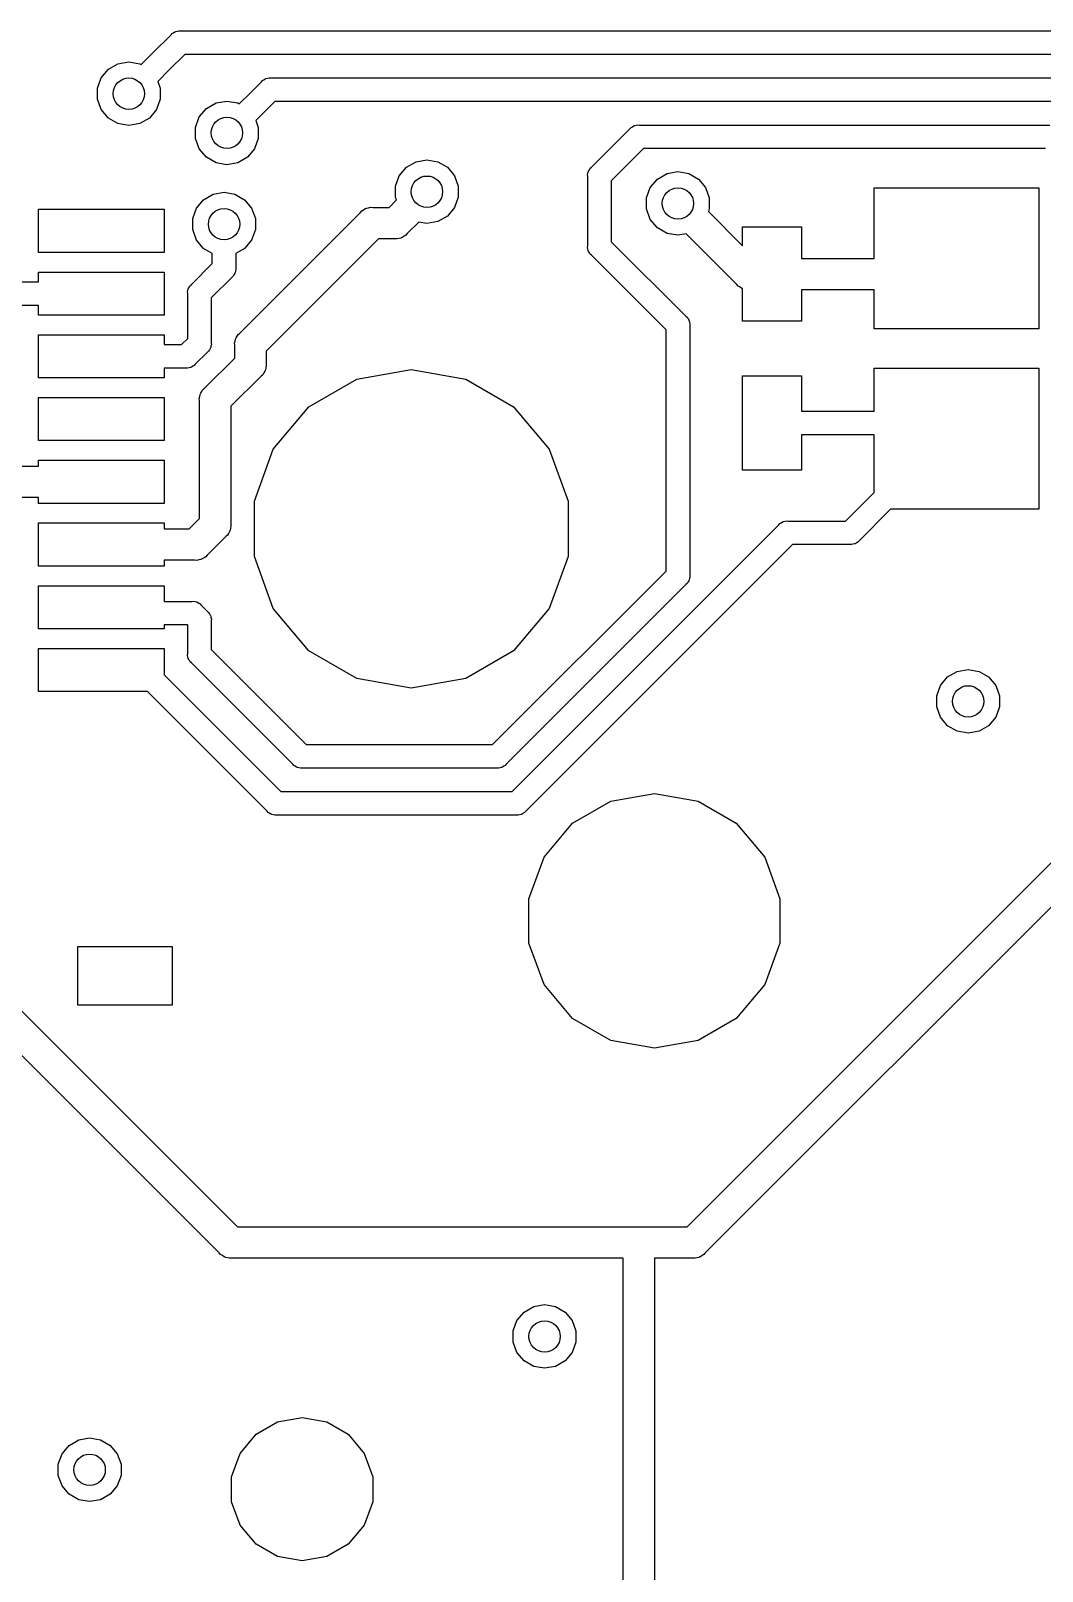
# Model space of a CAD drawing. Extents: x 98.2 to 159.2, y -134.3 to -90.4.
# Drawn here: x 106.75 to 119.64, y -110.09 to -90.45 of the extents above; entities that cross this region are included whole.
import ezdxf

# ---------------------------------------------------------------- set-up
doc = ezdxf.new("R2010")
doc.units = 0
doc.header["$MEASUREMENT"] = 0
doc.layers.add('BLACK', color=7, linetype='CONTINUOUS')

msp = doc.modelspace()

# ---------------------------------------------------------------- linework, layer by layer
at = {"layer": 'BLACK', "linetype": 'CONTINUOUS'}
for p, q in [((108.303, -90.7347), (108.539, -90.4985)), ((108.539, -90.4985), (108.552, -90.4833)), ((108.552, -90.4833), (108.569, -90.4733)), ((108.569, -90.4733), (108.586, -90.4619)), ((108.586, -90.4619), (108.592, -90.4602)), ((108.592, -90.4602), (108.598, -90.4569)), ((108.598, -90.4569), (108.618, -90.4534)), ((108.618, -90.4534), (108.637, -90.4482)), ((108.637, -90.4482), (108.657, -90.45)), ((108.657, -90.45), (129.593, -90.45)), ((108.158, -90.8795), (108.303, -90.7347)), ((108.303, -90.7347), (108.303, -90.7347)), ((108.712, -90.75), (108.515, -90.9468)), ((129.538, -90.75), (108.712, -90.75)), ((107.648, -91.0469), (107.739, -90.9389)), ((107.739, -90.9389), (107.861, -90.8683)), ((107.861, -90.8683), (108, -90.8438)), ((108, -90.8438), (108.139, -90.8683)), ((108.139, -90.8683), (108.158, -90.8795)), ((108.515, -90.9468), (108.369, -91.0934)), ((108.515, -90.9468), (108.515, -90.9468)), ((107.6, -91.1795), (107.648, -91.0469)), ((108.369, -91.0934), (108.4, -91.1795)), ((109.553, -91.2347), (109.689, -91.0985)), ((109.689, -91.0985), (109.702, -91.0833)), ((109.702, -91.0833), (109.719, -91.0734)), ((109.719, -91.0734), (109.736, -91.0619)), ((109.736, -91.0619), (109.742, -91.0602)), ((109.742, -91.0602), (109.748, -91.0569)), ((109.748, -91.0569), (109.768, -91.0534)), ((109.768, -91.0534), (109.787, -91.0483)), ((109.787, -91.0483), (109.807, -91.05)), ((109.807, -91.05), (128.193, -91.05)), ((107.6, -91.3205), (107.6, -91.1795)), ((107.648, -91.4531), (107.6, -91.3205)), ((108.4, -91.3205), (108.352, -91.4531)), ((108.4, -91.1795), (108.4, -91.3205)), ((109.111, -91.3683), (109.25, -91.3438)), ((109.25, -91.3438), (109.389, -91.3683)), ((109.408, -91.3795), (109.553, -91.2347)), ((109.553, -91.2347), (109.553, -91.2347)), ((109.862, -91.35), (109.765, -91.4468)), ((128.138, -91.35), (109.862, -91.35)), ((107.739, -91.5611), (107.648, -91.4531)), ((108.352, -91.4531), (108.261, -91.5611)), ((108.85, -91.6795), (108.898, -91.5469)), ((108.898, -91.5469), (108.989, -91.4389)), ((108.989, -91.4389), (109.111, -91.3683)), ((109.389, -91.3683), (109.408, -91.3795)), ((109.765, -91.4468), (109.619, -91.5934)), ((109.765, -91.4468), (109.765, -91.4468)), ((107.861, -91.6317), (107.739, -91.5611)), ((108, -91.6562), (107.861, -91.6317)), ((108.139, -91.6317), (108, -91.6562)), ((108.261, -91.5611), (108.139, -91.6317)), ((108.85, -91.8205), (108.85, -91.6795)), ((109.619, -91.5934), (109.65, -91.6795)), ((109.65, -91.6795), (109.65, -91.8205)), ((113.899, -92.1893), (114.389, -91.6986)), ((114.389, -91.6986), (114.402, -91.6833)), ((114.402, -91.6833), (114.419, -91.6734)), ((114.419, -91.6734), (114.436, -91.662)), ((114.436, -91.662), (114.442, -91.6602)), ((114.442, -91.6602), (114.448, -91.6569)), ((114.448, -91.6569), (114.468, -91.6534)), ((114.468, -91.6534), (114.487, -91.6483)), ((114.487, -91.6483), (114.507, -91.65)), ((114.507, -91.65), (119.743, -91.65)), ((108.898, -91.9531), (108.85, -91.8205)), ((109.65, -91.8205), (109.602, -91.9531)), ((108.989, -92.0611), (108.898, -91.9531)), ((109.111, -92.1317), (108.989, -92.0611)), ((109.25, -92.1562), (109.111, -92.1317)), ((109.389, -92.1317), (109.25, -92.1562)), ((109.511, -92.0611), (109.389, -92.1317)), ((109.602, -91.9531), (109.511, -92.0611)), ((111.539, -92.1889), (111.661, -92.1183)), ((111.661, -92.1183), (111.8, -92.0938)), ((111.8, -92.0938), (111.939, -92.1183)), ((111.939, -92.1183), (112.061, -92.1889)), ((114.562, -91.95), (114.15, -92.3621)), ((119.688, -91.95), (114.562, -91.95)), ((111.4, -92.4295), (111.448, -92.2969)), ((111.448, -92.2969), (111.539, -92.1889)), ((112.061, -92.1889), (112.152, -92.2969)), ((112.152, -92.2969), (112.2, -92.4295)), ((113.848, -92.2867), (113.853, -92.2675)), ((113.85, -92.3065), (113.848, -92.2867)), ((113.85, -93.1935), (113.85, -92.3065)), ((113.853, -92.2675), (113.857, -92.2479)), ((113.857, -92.2479), (113.86, -92.2421)), ((113.86, -92.2421), (113.862, -92.2356)), ((113.862, -92.2356), (113.873, -92.2193)), ((113.873, -92.2193), (113.883, -92.2021)), ((113.883, -92.2021), (113.899, -92.1893)), ((114.739, -92.3389), (114.861, -92.2683)), ((114.861, -92.2683), (115, -92.2438)), ((115, -92.2438), (115.139, -92.2683)), ((115.139, -92.2683), (115.261, -92.3389)), ((109.075, -92.5319), (109.214, -92.5074)), ((109.214, -92.5074), (109.353, -92.5319)), ((111.4, -92.5705), (111.4, -92.4295)), ((112.2, -92.4295), (112.2, -92.5705)), ((114.15, -92.3621), (114.15, -93.1379)), ((114.6, -92.5795), (114.648, -92.4469)), ((114.648, -92.4469), (114.739, -92.3389)), ((115.261, -92.3389), (115.352, -92.4469)), ((115.352, -92.4469), (115.4, -92.5795)), ((117.5, -93.35), (117.5, -92.45)), ((117.5, -92.45), (119.6, -92.45)), ((119.6, -92.45), (119.6, -94.25)), ((106.85, -93.275), (106.85, -92.725)), ((106.85, -92.725), (108.45, -92.725)), ((108.45, -92.725), (108.45, -93.275)), ((108.814, -92.8431), (108.862, -92.7105)), ((108.862, -92.7105), (108.953, -92.6025)), ((108.953, -92.6025), (109.075, -92.5319)), ((109.353, -92.5319), (109.475, -92.6025)), ((109.475, -92.6025), (109.565, -92.7105)), ((109.565, -92.7105), (109.614, -92.8431)), ((110.992, -92.7312), (111.014, -92.7159)), ((111.014, -92.7159), (111.023, -92.7136)), ((111.023, -92.7136), (111.031, -92.7092)), ((111.031, -92.7092), (111.057, -92.7046)), ((111.057, -92.7046), (111.082, -92.6977)), ((111.082, -92.6977), (111.109, -92.7)), ((111.109, -92.7), (111.317, -92.7)), ((111.317, -92.7), (111.412, -92.6047)), ((111.412, -92.6047), (111.4, -92.5705)), ((112.152, -92.7031), (112.061, -92.8111)), ((112.2, -92.5705), (112.152, -92.7031)), ((114.6, -92.7205), (114.6, -92.5795)), ((114.648, -92.8531), (114.6, -92.7205)), ((115.4, -92.7205), (115.388, -92.7547)), ((115.4, -92.5795), (115.4, -92.7205)), ((108.814, -92.9841), (108.814, -92.8431)), ((109.415, -94.3024), (110.952, -92.7648)), ((109.614, -92.8431), (109.614, -92.9841)), ((110.952, -92.7648), (110.969, -92.7444)), ((110.969, -92.7444), (110.992, -92.7312)), ((111.695, -92.8877), (111.548, -93.0352)), ((111.8, -92.9062), (111.695, -92.8877)), ((111.939, -92.8817), (111.8, -92.9062)), ((112.061, -92.8111), (111.939, -92.8817)), ((114.739, -92.9611), (114.648, -92.8531)), ((115.388, -92.7547), (115.825, -93.1922)), ((108.862, -93.1167), (108.814, -92.9841)), ((108.953, -93.2247), (108.862, -93.1167)), ((109.565, -93.1167), (109.475, -93.2247)), ((109.614, -92.9841), (109.565, -93.1167)), ((111.183, -93.1), (109.75, -94.5328)), ((111.391, -93.1), (111.183, -93.1)), ((111.418, -93.1023), (111.391, -93.1)), ((111.443, -93.0954), (111.418, -93.1023)), ((111.469, -93.0908), (111.443, -93.0954)), ((111.477, -93.0864), (111.469, -93.0908)), ((111.486, -93.0841), (111.477, -93.0864)), ((111.508, -93.0688), (111.486, -93.0841)), ((111.531, -93.0556), (111.508, -93.0688)), ((111.548, -93.0352), (111.531, -93.0556)), ((114.861, -93.0317), (114.739, -92.9611)), ((115, -93.0562), (114.861, -93.0317)), ((115.105, -93.0377), (115, -93.0562)), ((115.752, -93.6852), (115.105, -93.0377)), ((115.825, -93.1922), (115.825, -92.95)), ((115.825, -92.95), (116.575, -92.95)), ((116.575, -92.95), (116.575, -93.35)), ((108.45, -93.275), (106.85, -93.275)), ((109.064, -93.2889), (108.953, -93.2247)), ((109.064, -93.4171), (109.064, -93.2889)), ((109.475, -93.2247), (109.364, -93.2889)), ((109.364, -93.2889), (109.364, -93.4727)), ((113.848, -93.2133), (113.85, -93.1935)), ((113.853, -93.2325), (113.848, -93.2133)), ((113.857, -93.2521), (113.853, -93.2325)), ((113.86, -93.2579), (113.857, -93.2521)), ((113.862, -93.2644), (113.86, -93.2579)), ((113.873, -93.2807), (113.862, -93.2644)), ((113.883, -93.2979), (113.873, -93.2807)), ((113.899, -93.3107), (113.883, -93.2979)), ((114.85, -94.2621), (113.899, -93.3107)), ((114.15, -93.1379), (115.101, -94.0893)), ((108.799, -93.6822), (109.064, -93.4171)), ((109.365, -93.4926), (109.36, -93.5118)), ((109.364, -93.4727), (109.365, -93.4926)), ((116.575, -93.35), (117.5, -93.35)), ((106.557, -93.65), (106.85, -93.65)), ((106.85, -93.65), (106.85, -93.525)), ((106.85, -93.525), (108.45, -93.525)), ((108.45, -93.525), (108.45, -94.075)), ((108.773, -93.7122), (108.783, -93.695)), ((108.783, -93.695), (108.799, -93.6822)), ((109.315, -93.59), (109.05, -93.855)), ((109.33, -93.5772), (109.315, -93.59)), ((109.34, -93.5599), (109.33, -93.5772)), ((109.352, -93.5437), (109.34, -93.5599)), ((109.353, -93.5372), (109.352, -93.5437)), ((109.357, -93.5314), (109.353, -93.5372)), ((109.36, -93.5118), (109.357, -93.5314)), ((115.769, -93.7056), (115.752, -93.6852)), ((115.792, -93.7188), (115.769, -93.7056)), ((108.748, -93.7796), (108.753, -93.7604)), ((108.75, -93.7994), (108.748, -93.7796)), ((108.75, -94.3729), (108.75, -93.7994)), ((108.753, -93.7604), (108.757, -93.7408)), ((108.757, -93.7408), (108.76, -93.735)), ((108.76, -93.735), (108.762, -93.7285)), ((108.762, -93.7285), (108.773, -93.7122)), ((109.05, -93.855), (109.05, -94.4285)), ((115.814, -93.7341), (115.792, -93.7188)), ((115.823, -93.7364), (115.814, -93.7341)), ((115.825, -93.7376), (115.823, -93.7364)), ((115.825, -94.15), (115.825, -93.7376)), ((117.5, -93.75), (116.575, -93.75)), ((116.575, -93.75), (116.575, -94.15)), ((117.5, -94.25), (117.5, -93.75)), ((106.85, -93.95), (106.612, -93.95)), ((106.85, -94.075), (106.85, -93.95)), ((108.45, -94.075), (106.85, -94.075)), ((115.101, -94.0893), (115.117, -94.1021)), ((114.85, -97.3379), (114.85, -94.2621)), ((115.117, -94.1021), (115.127, -94.1193)), ((115.127, -94.1193), (115.138, -94.1356)), ((115.138, -94.1356), (115.14, -94.1421)), ((115.14, -94.1421), (115.143, -94.1479)), ((115.143, -94.1479), (115.147, -94.1675)), ((115.147, -94.1675), (115.152, -94.1867)), ((115.152, -94.1867), (115.15, -94.2065)), ((115.15, -94.2065), (115.15, -97.3935)), ((116.575, -94.15), (115.825, -94.15)), ((119.6, -94.25), (117.5, -94.25)), ((106.85, -94.875), (106.85, -94.325)), ((106.85, -94.325), (108.45, -94.325)), ((108.45, -94.325), (108.45, -94.45)), ((108.45, -94.45), (108.673, -94.45)), ((108.673, -94.45), (108.75, -94.3729)), ((109.04, -94.4929), (109.038, -94.4994)), ((109.043, -94.4871), (109.04, -94.4929)), ((109.047, -94.4675), (109.043, -94.4871)), ((109.052, -94.4483), (109.047, -94.4675)), ((109.05, -94.4285), (109.052, -94.4483)), ((109.348, -94.4323), (109.355, -94.4066)), ((109.35, -94.4587), (109.348, -94.4323)), ((109.35, -94.6214), (109.35, -94.4587)), ((109.355, -94.4066), (109.359, -94.3805)), ((109.359, -94.3805), (109.364, -94.3728)), ((109.364, -94.3728), (109.366, -94.3642)), ((109.366, -94.3642), (109.381, -94.3424)), ((109.381, -94.3424), (109.394, -94.3194)), ((109.394, -94.3194), (109.415, -94.3024)), ((109.001, -94.5457), (108.846, -94.7014)), ((108.965, -95.0067), (109.35, -94.6214)), ((109.017, -94.5329), (109.001, -94.5457)), ((109.027, -94.5157), (109.017, -94.5329)), ((109.038, -94.4994), (109.027, -94.5157)), ((109.75, -94.5328), (109.75, -94.6955)), ((108.45, -94.875), (106.85, -94.875)), ((108.728, -94.75), (108.45, -94.75)), ((108.45, -94.75), (108.45, -94.875)), ((108.748, -94.7517), (108.728, -94.75)), ((108.767, -94.7466), (108.748, -94.7517)), ((108.787, -94.7431), (108.767, -94.7466)), ((108.793, -94.7398), (108.787, -94.7431)), ((108.799, -94.738), (108.793, -94.7398)), ((108.816, -94.7266), (108.799, -94.738)), ((108.833, -94.7167), (108.816, -94.7266)), ((108.846, -94.7014), (108.833, -94.7167)), ((109.685, -94.8518), (109.3, -95.2371)), ((109.706, -94.8348), (109.685, -94.8518)), ((109.719, -94.8118), (109.706, -94.8348)), ((109.734, -94.7901), (109.719, -94.8118)), ((109.736, -94.7814), (109.734, -94.7901)), ((109.741, -94.7737), (109.736, -94.7814)), ((109.745, -94.7476), (109.741, -94.7737)), ((109.752, -94.7219), (109.745, -94.7476)), ((109.75, -94.6955), (109.752, -94.7219)), ((110.905, -94.8916), (111.6, -94.7691)), ((111.6, -94.7691), (112.295, -94.8916)), ((115.825, -96.05), (115.825, -94.85)), ((115.825, -94.85), (116.575, -94.85)), ((116.575, -94.85), (116.575, -95.3)), ((117.5, -95.3), (117.5, -94.75)), ((117.5, -94.75), (119.6, -94.75)), ((119.6, -94.75), (119.6, -96.55)), ((108.909, -95.0848), (108.914, -95.0771)), ((108.914, -95.0771), (108.916, -95.0684)), ((108.916, -95.0684), (108.931, -95.0467)), ((108.931, -95.0467), (108.944, -95.0237)), ((108.944, -95.0237), (108.965, -95.0067)), ((110.295, -95.2443), (110.905, -94.8916)), ((112.295, -94.8916), (112.905, -95.2443)), ((106.85, -95.675), (106.85, -95.125)), ((106.85, -95.125), (108.45, -95.125)), ((108.45, -95.125), (108.45, -95.675)), ((108.898, -95.1366), (108.905, -95.1109)), ((108.9, -95.163), (108.898, -95.1366)), ((108.9, -96.6672), (108.9, -95.163)), ((108.905, -95.1109), (108.909, -95.0848)), ((109.3, -95.2371), (109.3, -96.7413)), ((109.841, -95.7846), (110.295, -95.2443)), ((112.905, -95.2443), (113.359, -95.7846)), ((116.575, -95.3), (117.5, -95.3)), ((117.5, -95.6), (116.575, -95.6)), ((116.575, -95.6), (116.575, -96.05)), ((117.5, -96.3379), (117.5, -95.6)), ((108.45, -95.675), (106.85, -95.675)), ((109.6, -96.4473), (109.841, -95.7846)), ((113.359, -95.7846), (113.6, -96.4473)), ((106.459, -96), (106.85, -96)), ((106.85, -96), (106.85, -95.925)), ((106.85, -95.925), (108.45, -95.925)), ((108.45, -95.925), (108.45, -96.475)), ((116.575, -96.05), (115.825, -96.05)), ((106.85, -96.4), (106.533, -96.4)), ((106.85, -96.475), (106.85, -96.4)), ((109.6, -97.1527), (109.6, -96.4473)), ((113.6, -96.4473), (113.6, -97.1527)), ((117.138, -96.7), (117.5, -96.3379)), ((108.45, -96.475), (106.85, -96.475)), ((117.712, -96.55), (117.311, -96.9514)), ((119.6, -96.55), (117.712, -96.55)), ((106.85, -97.275), (106.85, -96.725)), ((106.85, -96.725), (108.45, -96.725)), ((108.45, -96.725), (108.45, -96.8)), ((108.45, -96.8), (108.767, -96.8)), ((108.767, -96.8), (108.9, -96.6672)), ((109.284, -96.8358), (109.269, -96.8576)), ((109.286, -96.8272), (109.284, -96.8358)), ((109.291, -96.8195), (109.286, -96.8272)), ((109.295, -96.7933), (109.291, -96.8195)), ((109.302, -96.7677), (109.295, -96.7933)), ((109.3, -96.7413), (109.302, -96.7677)), ((112.886, -100.15), (116.288, -96.7486)), ((116.288, -96.7486), (116.301, -96.7333)), ((116.301, -96.7333), (116.318, -96.7234)), ((116.318, -96.7234), (116.334, -96.712)), ((116.334, -96.712), (116.341, -96.7102)), ((116.341, -96.7102), (116.346, -96.7069)), ((116.346, -96.7069), (116.366, -96.7034)), ((116.366, -96.7034), (116.385, -96.6983)), ((116.385, -96.6983), (116.405, -96.7)), ((116.405, -96.7), (117.138, -96.7)), ((109.235, -96.8976), (108.998, -97.1352)), ((109.256, -96.8805), (109.235, -96.8976)), ((109.269, -96.8576), (109.256, -96.8805)), ((116.461, -97), (113.059, -100.401)), ((117.193, -97), (116.461, -97)), ((117.213, -97.0017), (117.193, -97)), ((117.232, -96.9966), (117.213, -97.0017)), ((117.252, -96.9931), (117.232, -96.9966)), ((117.258, -96.9898), (117.252, -96.9931)), ((117.264, -96.988), (117.258, -96.9898)), ((117.281, -96.9766), (117.264, -96.988)), ((117.298, -96.9667), (117.281, -96.9766)), ((117.311, -96.9514), (117.298, -96.9667)), ((108.841, -97.2), (108.45, -97.2)), ((108.45, -97.2), (108.45, -97.275)), ((108.868, -97.2023), (108.841, -97.2)), ((108.893, -97.1954), (108.868, -97.2023)), ((108.919, -97.1908), (108.893, -97.1954)), ((108.927, -97.1864), (108.919, -97.1908)), ((108.936, -97.1841), (108.927, -97.1864)), ((108.958, -97.1688), (108.936, -97.1841)), ((108.981, -97.1556), (108.958, -97.1688)), ((108.998, -97.1352), (108.981, -97.1556)), ((109.841, -97.8154), (109.6, -97.1527)), ((113.6, -97.1527), (113.359, -97.8154)), ((115.117, -105.7), (123.702, -97.1148)), ((108.45, -97.275), (106.85, -97.275)), ((112.638, -99.55), (114.85, -97.3379)), ((115.147, -97.4325), (115.143, -97.4521)), ((115.152, -97.4133), (115.147, -97.4325)), ((115.15, -97.3935), (115.152, -97.4133)), ((106.85, -98.075), (106.85, -97.525)), ((106.85, -97.525), (108.45, -97.525)), ((108.45, -97.525), (108.45, -97.725)), ((115.101, -97.5107), (112.811, -99.8014)), ((115.117, -97.4979), (115.101, -97.5107)), ((115.127, -97.4807), (115.117, -97.4979)), ((115.138, -97.4644), (115.127, -97.4807)), ((115.14, -97.4579), (115.138, -97.4644)), ((115.143, -97.4521), (115.14, -97.4579)), ((123.933, -97.45), (115.348, -106.035)), ((108.45, -97.725), (108.803, -97.725)), ((108.803, -97.725), (108.823, -97.7233)), ((108.823, -97.7233), (108.842, -97.7284)), ((108.842, -97.7284), (108.862, -97.7319)), ((108.862, -97.7319), (108.868, -97.7352)), ((108.868, -97.7352), (108.874, -97.737)), ((108.874, -97.737), (108.891, -97.7484)), ((108.891, -97.7484), (108.908, -97.7583)), ((108.908, -97.7583), (108.921, -97.7736)), ((108.921, -97.7736), (109.001, -97.8543)), ((110.295, -98.3557), (109.841, -97.8154)), ((113.359, -97.8154), (112.905, -98.3557)), ((108.748, -98.025), (108.45, -98.025)), ((108.45, -98.025), (108.45, -98.075)), ((108.75, -98.0271), (108.748, -98.025)), ((108.75, -98.3935), (108.75, -98.0271)), ((109.001, -97.8543), (109.017, -97.8671)), ((109.017, -97.8671), (109.027, -97.8843)), ((109.027, -97.8843), (109.038, -97.9006)), ((109.038, -97.9006), (109.04, -97.9071)), ((109.04, -97.9071), (109.043, -97.9129)), ((109.043, -97.9129), (109.047, -97.9325)), ((109.047, -97.9325), (109.052, -97.9517)), ((109.052, -97.9517), (109.05, -97.9715)), ((109.05, -97.9715), (109.05, -98.3379)), ((108.45, -98.075), (106.85, -98.075)), ((106.85, -98.875), (106.85, -98.325)), ((106.85, -98.325), (108.45, -98.325)), ((108.45, -98.325), (108.45, -98.6629)), ((108.748, -98.4133), (108.75, -98.3935)), ((108.753, -98.4325), (108.748, -98.4133)), ((109.05, -98.3379), (110.262, -99.55)), ((110.905, -98.7084), (110.295, -98.3557)), ((112.905, -98.3557), (112.295, -98.7084)), ((108.757, -98.4521), (108.753, -98.4325)), ((108.76, -98.4579), (108.757, -98.4521)), ((108.762, -98.4644), (108.76, -98.4579)), ((108.773, -98.4807), (108.762, -98.4644)), ((108.783, -98.4979), (108.773, -98.4807)), ((108.799, -98.5107), (108.783, -98.4979)), ((110.089, -99.8014), (108.799, -98.5107)), ((118.439, -98.6889), (118.561, -98.6183)), ((118.561, -98.6183), (118.7, -98.5938)), ((118.7, -98.5938), (118.839, -98.6183)), ((118.839, -98.6183), (118.961, -98.6889)), ((108.45, -98.6629), (109.937, -100.15)), ((111.6, -98.8309), (110.905, -98.7084)), ((112.295, -98.7084), (111.6, -98.8309)), ((118.3, -98.9295), (118.348, -98.7969)), ((118.348, -98.7969), (118.439, -98.6889)), ((118.961, -98.6889), (119.052, -98.7969)), ((119.052, -98.7969), (119.1, -98.9295)), ((108.238, -98.875), (106.85, -98.875)), ((109.764, -100.401), (108.238, -98.875)), ((118.3, -99.0705), (118.3, -98.9295)), ((119.1, -98.9295), (119.1, -99.0705)), ((118.348, -99.2031), (118.3, -99.0705)), ((118.439, -99.3111), (118.348, -99.2031)), ((119.052, -99.2031), (118.961, -99.3111)), ((119.1, -99.0705), (119.052, -99.2031)), ((118.561, -99.3817), (118.439, -99.3111)), ((118.7, -99.4062), (118.561, -99.3817)), ((118.839, -99.3817), (118.7, -99.4062)), ((118.961, -99.3111), (118.839, -99.3817)), ((110.262, -99.55), (112.638, -99.55)), ((110.102, -99.8167), (110.089, -99.8014)), ((110.119, -99.8266), (110.102, -99.8167)), ((110.136, -99.838), (110.119, -99.8266)), ((110.142, -99.8398), (110.136, -99.838)), ((110.148, -99.8431), (110.142, -99.8398)), ((110.167, -99.8466), (110.148, -99.8431)), ((110.187, -99.8517), (110.167, -99.8466)), ((110.207, -99.85), (110.187, -99.8517)), ((112.693, -99.85), (110.207, -99.85)), ((112.713, -99.8517), (112.693, -99.85)), ((112.733, -99.8466), (112.713, -99.8517)), ((112.752, -99.8431), (112.733, -99.8466)), ((112.758, -99.8398), (112.752, -99.8431)), ((112.764, -99.838), (112.758, -99.8398)), ((112.781, -99.8266), (112.764, -99.838)), ((112.798, -99.8167), (112.781, -99.8266)), ((112.811, -99.8014), (112.798, -99.8167)), ((109.937, -100.15), (112.886, -100.15)), ((114.144, -100.273), (114.7, -100.175)), ((114.7, -100.175), (115.256, -100.273)), ((113.656, -100.555), (114.144, -100.273)), ((115.256, -100.273), (115.744, -100.555)), ((109.777, -100.417), (109.764, -100.401)), ((109.794, -100.427), (109.777, -100.417)), ((109.811, -100.438), (109.794, -100.427)), ((109.817, -100.44), (109.811, -100.438)), ((109.823, -100.443), (109.817, -100.44)), ((109.843, -100.447), (109.823, -100.443)), ((109.862, -100.452), (109.843, -100.447)), ((109.882, -100.45), (109.862, -100.452)), ((112.942, -100.45), (109.882, -100.45)), ((112.962, -100.452), (112.942, -100.45)), ((112.981, -100.447), (112.962, -100.452)), ((113.001, -100.443), (112.981, -100.447)), ((113.006, -100.44), (113.001, -100.443)), ((113.013, -100.438), (113.006, -100.44)), ((113.029, -100.427), (113.013, -100.438)), ((113.046, -100.417), (113.029, -100.427)), ((113.059, -100.401), (113.046, -100.417)), ((113.293, -100.988), (113.656, -100.555)), ((115.744, -100.555), (116.107, -100.988)), ((113.1, -101.518), (113.293, -100.988)), ((116.107, -100.988), (116.3, -101.518)), ((113.1, -102.082), (113.1, -101.518)), ((116.3, -101.518), (116.3, -102.082)), ((107.35, -102.875), (107.35, -102.125)), ((107.35, -102.125), (108.55, -102.125)), ((108.55, -102.125), (108.55, -102.875)), ((113.293, -102.612), (113.1, -102.082)), ((116.3, -102.082), (116.107, -102.612)), ((113.656, -103.045), (113.293, -102.612)), ((116.107, -102.612), (115.744, -103.045)), ((109.152, -106.035), (105.992, -102.875)), ((106.558, -102.875), (109.383, -105.7)), ((108.55, -102.875), (107.35, -102.875)), ((114.144, -103.327), (113.656, -103.045)), ((115.744, -103.045), (115.256, -103.327)), ((114.7, -103.425), (114.144, -103.327)), ((115.256, -103.327), (114.7, -103.425)), ((109.383, -105.7), (115.117, -105.7)), ((109.169, -106.056), (109.152, -106.035)), ((109.192, -106.069), (109.169, -106.056)), ((109.214, -106.084), (109.192, -106.069)), ((109.223, -106.086), (109.214, -106.084)), ((115.286, -106.084), (115.277, -106.086)), ((115.308, -106.069), (115.286, -106.084)), ((115.331, -106.056), (115.308, -106.069)), ((115.348, -106.035), (115.331, -106.056)), ((109.231, -106.091), (109.223, -106.086)), ((109.257, -106.095), (109.231, -106.091)), ((109.282, -106.102), (109.257, -106.095)), ((109.309, -106.1), (109.282, -106.102)), ((114.3, -106.1), (109.309, -106.1)), ((114.3, -110.417), (114.3, -106.1)), ((115.191, -106.1), (114.7, -106.1)), ((114.7, -106.1), (114.7, -110.491)), ((115.218, -106.102), (115.191, -106.1)), ((115.243, -106.095), (115.218, -106.102)), ((115.269, -106.091), (115.243, -106.095)), ((115.277, -106.086), (115.269, -106.091)), ((112.948, -106.897), (113.039, -106.789)), ((113.039, -106.789), (113.161, -106.718)), ((113.161, -106.718), (113.3, -106.694)), ((113.3, -106.694), (113.439, -106.718)), ((113.439, -106.718), (113.561, -106.789)), ((113.561, -106.789), (113.652, -106.897)), ((112.9, -107.029), (112.948, -106.897)), ((112.9, -107.171), (112.9, -107.029)), ((113.652, -106.897), (113.7, -107.029)), ((113.7, -107.029), (113.7, -107.171)), ((112.948, -107.303), (112.9, -107.171)), ((113.7, -107.171), (113.652, -107.303)), ((113.039, -107.411), (112.948, -107.303)), ((113.161, -107.482), (113.039, -107.411)), ((113.561, -107.411), (113.439, -107.482)), ((113.652, -107.303), (113.561, -107.411)), ((113.3, -107.506), (113.161, -107.482)), ((113.439, -107.482), (113.3, -107.506)), ((109.623, -108.348), (109.897, -108.189)), ((109.897, -108.189), (110.21, -108.134)), ((110.21, -108.134), (110.523, -108.189)), ((110.523, -108.189), (110.797, -108.348)), ((107.239, -108.489), (107.361, -108.418)), ((107.361, -108.418), (107.5, -108.394)), ((107.5, -108.394), (107.639, -108.418)), ((107.639, -108.418), (107.761, -108.489)), ((109.419, -108.591), (109.623, -108.348)), ((110.797, -108.348), (111.001, -108.591)), ((107.1, -108.729), (107.148, -108.597)), ((107.148, -108.597), (107.239, -108.489)), ((107.761, -108.489), (107.852, -108.597)), ((107.852, -108.597), (107.9, -108.729)), ((109.31, -108.889), (109.419, -108.591)), ((111.001, -108.591), (111.11, -108.889)), ((107.1, -108.871), (107.1, -108.729)), ((107.9, -108.729), (107.9, -108.871)), ((107.148, -109.003), (107.1, -108.871)), ((107.239, -109.111), (107.148, -109.003)), ((107.852, -109.003), (107.761, -109.111)), ((107.9, -108.871), (107.852, -109.003)), ((109.31, -109.207), (109.31, -108.889)), ((111.11, -108.889), (111.11, -109.207)), ((107.361, -109.182), (107.239, -109.111)), ((107.5, -109.206), (107.361, -109.182)), ((107.639, -109.182), (107.5, -109.206)), ((107.761, -109.111), (107.639, -109.182)), ((109.419, -109.505), (109.31, -109.207)), ((111.11, -109.207), (111.001, -109.505)), ((109.623, -109.748), (109.419, -109.505)), ((111.001, -109.505), (110.797, -109.748)), ((109.897, -109.907), (109.623, -109.748)), ((110.797, -109.748), (110.523, -109.907)), ((110.21, -109.962), (109.897, -109.907)), ((110.523, -109.907), (110.21, -109.962))]:
    msp.add_line(p, q, dxfattribs=at)
at = {"layer": 'BLACK'}
for centre in [(108, -91.25), (109.25, -91.75), (111.8, -92.5), (115, -92.65), (109.214, -92.9136), (118.7, -99), (113.3, -107.1), (107.5, -108.8)]:
    msp.add_circle(centre, 0.2, dxfattribs=at)

doc.saveas('drawing.dxf')
